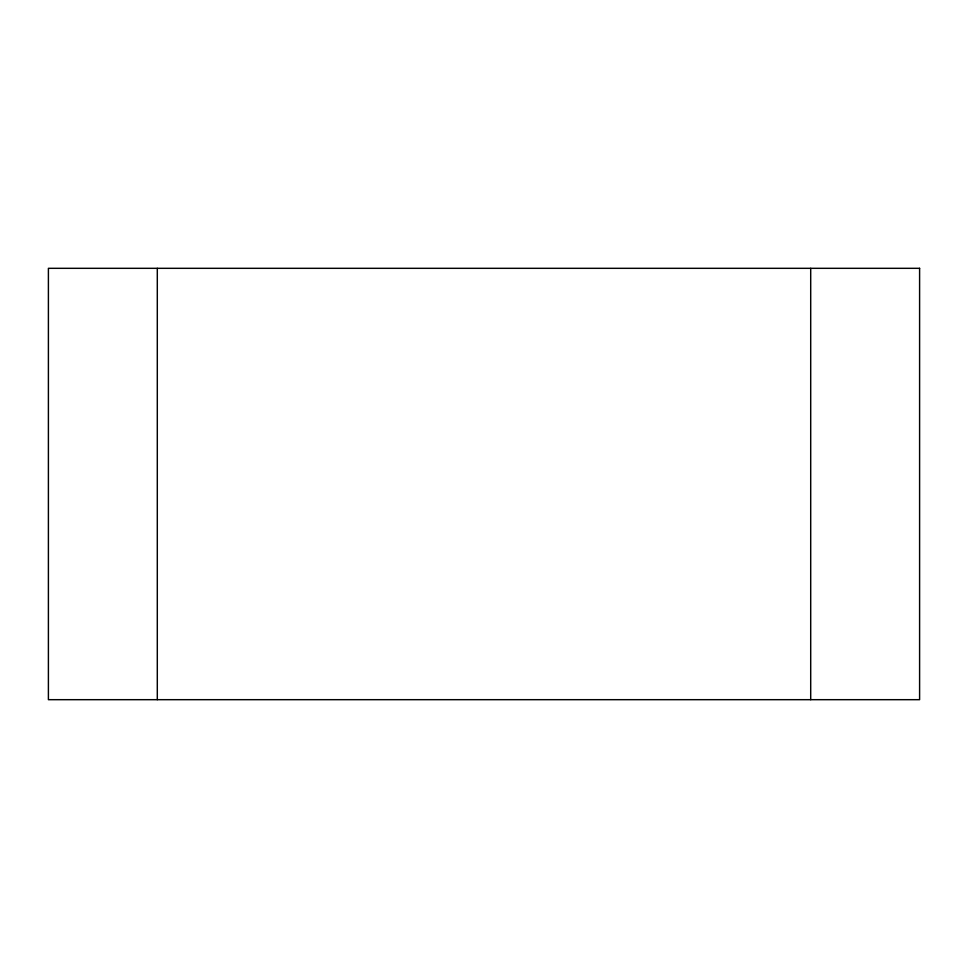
<?xml version="1.0" encoding="UTF-8"?>
<svg xmlns="http://www.w3.org/2000/svg" width="968" height="968" viewBox="0 0 968 968"><rect width="100%" height="100%" fill="white"/><g stroke="black" fill="none" stroke-linecap="round" stroke-linejoin="round"><path stroke-width="1.45" d="M810.7 268.317L810.7 699.683M157.3 268.317L157.3 699.683M919.6 268.317L48.4 268.317L48.4 699.683L919.6 699.683L919.6 268.317"/></g></svg>
